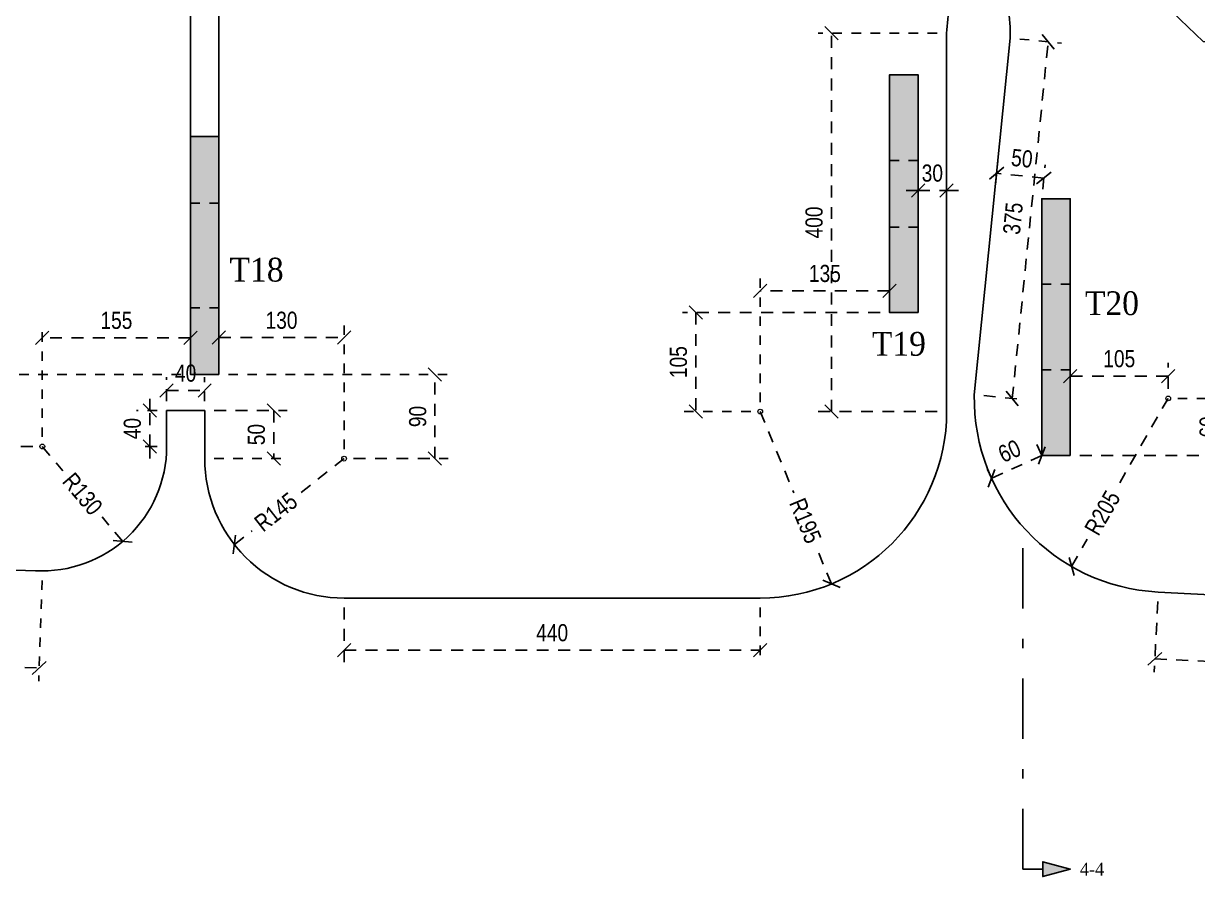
# Model space of a CAD drawing. Header units: millimetres. Extents: x -2171 to 1563, y -1758 to -1505.
# Drawn here: x -1086.88 to -1074.54, y -1619.93 to -1610.97 of the extents above; entities that cross this region are included whole.
import ezdxf
from ezdxf.enums import TextEntityAlignment as Align

# ---------------------------------------------------------------- set-up
doc = ezdxf.new("R2010")
doc.units = ezdxf.units.MM
doc.header["$PDMODE"] = 32
for name, pattern in [('DASHDOT', [25.4, 12.7, -6.35, 0, -6.35]), ('DASHED2', [0.375, 0.25, -0.125]), ('DOT', [0.025, 0, -0.025]), ('HIDDEN', [0.375, 0.25, -0.125]), ('HIDDEN2', [0.1875, 0.125, -0.0625])]:
    doc.linetypes.add(name, pattern=pattern)
doc.layers.get('Defpoints').update_dxf_attribs({"color": 6})
doc.layers.add('A-ANNO-DIMS', color=1, linetype='Continuous', lineweight=9)
for name, color, linetype in [('Fill_Col', 7, 'Continuous'), ('Geo_Beam', 7, 'Continuous'), ('Geo_Col', 7, 'Continuous'), ('Geo_Lines', 7, 'Continuous'), ('Sect_Line_Symbol', 7, 'Continuous'), ('Text_Col_-1', 7, 'Continuous')]:
    doc.layers.add(name, color=color, linetype=linetype)
doc.styles.add('1-100', font='arial.ttf', dxfattribs={"width": 0.8})
doc.styles.add('ag', font='arial.ttf', dxfattribs={"height": 0.25})
doc.styles.add('S1TmsNwRmn11_b_934_161', font='times.ttf', dxfattribs={"width": 0.933629, "height": 0.001087})
doc.styles.add('S1TmsNwRmn1359_b_934_161', font='times.ttf', dxfattribs={"width": 0.933629, "height": 0.135937})
doc.dimstyles.new('CHRISTOFOROS', dxfattribs={"dimscale": 0.2, "dimtxt": 0.25, "dimasz": 0.6, "dimexe": 0, "dimexo": 0, "dimgap": 0, "dimtad": 0, "dimdec": 0, "dimlfac": 100, "dimzin": 0, "dimdsep": 46, "dimtxsty": 'ag', "dimblk": 'ARCHTICK', "dimcen": 0, "dimclrd": 256, "dimclre": 256, "dimclrt": 1, "dimaunit": 1, "dimadec": 0, "dimazin": 0, "dimtfac": 1, "dimtdec": 0, "dimtofl": 0, "dimtmove": 0, "dimatfit": 3, "dimfxl": 1, "dimtolj": 1, "dimtzin": 0, "dimlwd": -1, "dimlwe": -1, "dimarcsym": 0})
doc.dimstyles.new('Copy of 1-100', dxfattribs={"dimtxt": 0.18, "dimasz": 0.14, "dimexe": 0.14, "dimexo": 0.1, "dimgap": 0.09, "dimtad": 1, "dimdec": 0, "dimlfac": 100, "dimrnd": 5, "dimzin": 5, "dimdsep": 46, "dimtxsty": '1-100', "dimblk": 'OBLIQUE', "dimcen": 0.09, "dimclrd": 1, "dimclre": 1, "dimclrt": 2, "dimadec": 0, "dimazin": 0, "dimtfac": 1, "dimtdec": 0, "dimtix": 1, "dimtmove": 2, "dimatfit": 3, "dimfxl": 5, "dimfxlon": 1, "dimtolj": 1, "dimtzin": 5, "dimarcsym": 0})

# ---------------------------------------------------------------- blocks, each defined once
blk = doc.blocks.new('_Oblique')
at = {"color": 0, "linetype": 'ByBlock', "lineweight": -2}
blk.add_line((-0.5, -0.5), (0.5, 0.5), dxfattribs=at)
blk = doc.blocks.new('*D58')
at = {"layer": 'A-ANNO-DIMS', "color": 1, "linetype": 'HIDDEN', "lineweight": -2, "ltscale": 0.5, "transparency": 16777216}
blk.add_line((-1098.085, -1616.446), (-1098.12, -1617.506), dxfattribs=at)
at = {"layer": 'A-ANNO-DIMS', "color": 1, "linetype": 'HIDDEN2', "lineweight": -2, "ltscale": 0.5, "transparency": 16777216}
blk.add_line((-1086.69, -1616.821), (-1086.725, -1617.881), dxfattribs=at)
at = {"layer": 'A-ANNO-DIMS', "color": 1, "linetype": 'DASHED2', "lineweight": -2, "ltscale": 0.5, "transparency": 16777216}
blk.add_line((-1098.115, -1617.366), (-1086.72, -1617.741), dxfattribs=at)
at = {"layer": 'Defpoints', "color": 0, "ltscale": 0.5, "transparency": 16777216}
for p in [(-1098.082, -1616.346), (-1086.687, -1616.721), (-1086.72, -1617.741)]:
    blk.add_point(p, dxfattribs=at)
at = {"layer": 'A-ANNO-DIMS', "color": 1, "lineweight": -2, "ltscale": 0.5, "transparency": 16777216, "xscale": 0.14, "yscale": 0.14, "zscale": 0.14}
for p, rotation in [((-1098.115, -1617.366), 178.1150616189206), ((-1086.72, -1617.741), 358.1150616189207)]:
    blk.add_blockref('_Oblique', p, dxfattribs=dict(at, rotation=rotation))
at = {"layer": 'A-ANNO-DIMS', "color": 2, "ltscale": 0.5, "transparency": 16777216, "insert": (-1092.412, -1617.372), "char_height": 0.18, "attachment_point": 5, "rotation": 358.1151, "style": '1-100'}
blk.add_mtext('\\A1;1140', dxfattribs=at)
blk = doc.blocks.new('*D61')
at = {"layer": 'A-ANNO-DIMS', "color": 1, "linetype": 'HIDDEN', "lineweight": -2, "ltscale": 0.5, "transparency": 16777216}
blk.add_line((-1083.514, -1617.106), (-1083.514, -1617.694), dxfattribs=at)
at = {"layer": 'A-ANNO-DIMS', "color": 1, "linetype": 'HIDDEN2', "lineweight": -2, "ltscale": 0.5, "transparency": 16777216}
blk.add_line((-1079.139, -1617.106), (-1079.139, -1617.694), dxfattribs=at)
at = {"layer": 'A-ANNO-DIMS', "color": 1, "linetype": 'DASHED2', "lineweight": -2, "ltscale": 0.5, "transparency": 16777216}
blk.add_line((-1083.514, -1617.554), (-1079.139, -1617.554), dxfattribs=at)
at = {"layer": 'Defpoints', "color": 0, "ltscale": 0.5, "transparency": 16777216}
for p in [(-1083.514, -1617.006), (-1079.139, -1617.006), (-1079.139, -1617.554)]:
    blk.add_point(p, dxfattribs=at)
at = {"layer": 'A-ANNO-DIMS', "color": 1, "lineweight": -2, "ltscale": 0.5, "transparency": 16777216, "xscale": 0.14, "yscale": 0.14, "zscale": 0.14, "rotation": 180}
blk.add_blockref('_Oblique', (-1083.514, -1617.554), dxfattribs=at)
at = {"layer": 'A-ANNO-DIMS', "color": 1, "lineweight": -2, "ltscale": 0.5, "transparency": 16777216, "xscale": 0.14, "yscale": 0.14, "zscale": 0.14}
blk.add_blockref('_Oblique', (-1079.139, -1617.554), dxfattribs=at)
at = {"layer": 'A-ANNO-DIMS', "color": 2, "ltscale": 0.5, "transparency": 16777216, "insert": (-1081.327, -1617.372), "char_height": 0.18, "attachment_point": 5, "style": '1-100'}
blk.add_mtext('\\A1;440', dxfattribs=at)
blk = doc.blocks.new('*D62')
at = {"layer": 'A-ANNO-DIMS', "color": 1, "linetype": 'HIDDEN', "lineweight": -2, "ltscale": 0.5, "transparency": 16777216}
blk.add_line((-1074.96, -1617.043), (-1074.997, -1617.784), dxfattribs=at)
at = {"layer": 'A-ANNO-DIMS', "color": 1, "linetype": 'HIDDEN2', "lineweight": -2, "ltscale": 0.5, "transparency": 16777216}
blk.add_line((-1065.549, -1617.524), (-1065.586, -1618.265), dxfattribs=at)
at = {"layer": 'A-ANNO-DIMS', "color": 1, "linetype": 'DASHED2', "lineweight": -2, "ltscale": 0.5, "transparency": 16777216}
blk.add_line((-1074.99, -1617.645), (-1065.579, -1618.125), dxfattribs=at)
at = {"layer": 'Defpoints', "color": 0, "ltscale": 0.5, "transparency": 16777216}
for p in [(-1074.955, -1616.943), (-1065.544, -1617.424), (-1065.579, -1618.125)]:
    blk.add_point(p, dxfattribs=at)
at = {"layer": 'A-ANNO-DIMS', "color": 1, "lineweight": -2, "ltscale": 0.5, "transparency": 16777216, "xscale": 0.14, "yscale": 0.14, "zscale": 0.14}
for p, rotation in [((-1074.99, -1617.645), 177.0775280535242), ((-1065.579, -1618.125), 357.0775280535242)]:
    blk.add_blockref('_Oblique', p, dxfattribs=dict(at, rotation=rotation))
at = {"layer": 'A-ANNO-DIMS', "color": 2, "ltscale": 0.5, "transparency": 16777216, "insert": (-1070.276, -1617.703), "char_height": 0.18, "attachment_point": 5, "rotation": 357.0775, "style": '1-100'}
blk.add_mtext('\\A1;940', dxfattribs=at)
blk = doc.blocks.new('*D68')
at = {"layer": 'A-ANNO-DIMS', "color": 1, "linetype": 'DASHED2', "lineweight": -2, "ltscale": 0.5, "transparency": 16777216}
for p, q in [((-1085.558, -1615.036), (-1085.558, -1614.896)), ((-1085.558, -1615.413), (-1085.558, -1615.036)), ((-1085.558, -1615.413), (-1085.558, -1615.553))]:
    blk.add_line(p, q, dxfattribs=at)
at = {"layer": 'A-ANNO-DIMS', "color": 1, "linetype": 'HIDDEN2', "lineweight": -2, "ltscale": 0.5, "transparency": 16777216}
blk.add_line((-1085.48, -1615.036), (-1085.698, -1615.036), dxfattribs=at)
at = {"layer": 'A-ANNO-DIMS', "color": 1, "linetype": 'HIDDEN', "lineweight": -2, "ltscale": 0.5, "transparency": 16777216}
blk.add_line((-1085.48, -1615.413), (-1085.698, -1615.413), dxfattribs=at)
at = {"layer": 'Defpoints', "color": 0, "ltscale": 0.5, "transparency": 16777216}
for p in [(-1085.558, -1615.036), (-1085.38, -1615.036), (-1085.38, -1615.413)]:
    blk.add_point(p, dxfattribs=at)
at = {"layer": 'A-ANNO-DIMS', "color": 1, "lineweight": -2, "ltscale": 0.5, "transparency": 16777216, "xscale": 0.14, "yscale": 0.14, "zscale": 0.14}
for p, rotation in [((-1085.558, -1615.036), 270), ((-1085.558, -1615.413), 90)]:
    blk.add_blockref('_Oblique', p, dxfattribs=dict(at, rotation=rotation))
at = {"layer": 'A-ANNO-DIMS', "color": 2, "ltscale": 0.5, "transparency": 16777216, "insert": (-1085.74, -1615.225), "char_height": 0.18, "attachment_point": 5, "rotation": 90, "style": '1-100'}
blk.add_mtext('\\A1;40', dxfattribs=at)
blk = doc.blocks.new('*D69')
at = {"layer": 'A-ANNO-DIMS', "color": 1, "linetype": 'HIDDEN', "lineweight": -2, "ltscale": 0.5, "transparency": 16777216}
blk.add_line((-1084.88, -1615.036), (-1084.114, -1615.036), dxfattribs=at)
at = {"layer": 'A-ANNO-DIMS', "color": 1, "linetype": 'DASHED2', "lineweight": -2, "ltscale": 0.5, "transparency": 16777216}
blk.add_line((-1084.254, -1615.036), (-1084.254, -1615.541), dxfattribs=at)
at = {"layer": 'A-ANNO-DIMS', "color": 1, "linetype": 'HIDDEN2', "lineweight": -2, "ltscale": 0.5, "transparency": 16777216}
blk.add_line((-1084.88, -1615.541), (-1084.114, -1615.541), dxfattribs=at)
at = {"layer": 'Defpoints', "color": 0, "ltscale": 0.5, "transparency": 16777216}
for p in [(-1084.98, -1615.036), (-1084.98, -1615.541), (-1084.254, -1615.541)]:
    blk.add_point(p, dxfattribs=at)
at = {"layer": 'A-ANNO-DIMS', "color": 1, "lineweight": -2, "ltscale": 0.5, "transparency": 16777216, "xscale": 0.14, "yscale": 0.14, "zscale": 0.14}
for p, rotation in [((-1084.254, -1615.036), 90), ((-1084.254, -1615.541), 270)]:
    blk.add_blockref('_Oblique', p, dxfattribs=dict(at, rotation=rotation))
at = {"layer": 'A-ANNO-DIMS', "color": 2, "ltscale": 0.5, "transparency": 16777216, "insert": (-1084.436, -1615.288), "char_height": 0.18, "attachment_point": 5, "rotation": 90, "style": '1-100'}
blk.add_mtext('\\A1;50', dxfattribs=at)
blk = doc.blocks.new('*D70')
at = {"layer": 'A-ANNO-DIMS', "color": 1, "linetype": 'HIDDEN', "lineweight": -2, "ltscale": 0.5, "transparency": 16777216}
blk.add_line((-1085.38, -1614.936), (-1085.38, -1614.685), dxfattribs=at)
at = {"layer": 'A-ANNO-DIMS', "color": 1, "linetype": 'HIDDEN2', "lineweight": -2, "ltscale": 0.5, "transparency": 16777216}
blk.add_line((-1084.98, -1614.936), (-1084.98, -1614.685), dxfattribs=at)
at = {"layer": 'A-ANNO-DIMS', "color": 1, "linetype": 'DASHED2', "lineweight": -2, "ltscale": 0.5, "transparency": 16777216}
blk.add_line((-1085.38, -1614.825), (-1084.98, -1614.825), dxfattribs=at)
at = {"layer": 'Defpoints', "color": 0, "ltscale": 0.5, "transparency": 16777216}
for p in [(-1084.98, -1614.825), (-1085.38, -1615.036), (-1084.98, -1615.036)]:
    blk.add_point(p, dxfattribs=at)
at = {"layer": 'A-ANNO-DIMS', "color": 1, "lineweight": -2, "ltscale": 0.5, "transparency": 16777216, "xscale": 0.14, "yscale": 0.14, "zscale": 0.14, "rotation": 180}
blk.add_blockref('_Oblique', (-1085.38, -1614.825), dxfattribs=at)
at = {"layer": 'A-ANNO-DIMS', "color": 1, "lineweight": -2, "ltscale": 0.5, "transparency": 16777216, "xscale": 0.14, "yscale": 0.14, "zscale": 0.14}
blk.add_blockref('_Oblique', (-1084.98, -1614.825), dxfattribs=at)
at = {"layer": 'A-ANNO-DIMS', "color": 2, "ltscale": 0.5, "transparency": 16777216, "insert": (-1085.18, -1614.643), "char_height": 0.18, "attachment_point": 5, "style": '1-100'}
blk.add_mtext('\\A1;40', dxfattribs=at)
blk = doc.blocks.new('*D71')
at = {"layer": 'A-ANNO-DIMS', "color": 1, "linetype": 'DASHED2', "lineweight": -2, "ltscale": 0.5, "transparency": 16777216}
blk.add_line((-1076.49, -1614.909), (-1076.112, -1611.16), dxfattribs=at)
at = {"layer": 'A-ANNO-DIMS', "color": 1, "linetype": 'HIDDEN2', "lineweight": -2, "ltscale": 0.5, "transparency": 16777216}
blk.add_line((-1076.411, -1611.13), (-1075.972, -1611.174), dxfattribs=at)
at = {"layer": 'A-ANNO-DIMS', "color": 1, "linetype": 'HIDDEN', "lineweight": -2, "ltscale": 0.5, "transparency": 16777216}
blk.add_line((-1076.789, -1614.878), (-1076.351, -1614.923), dxfattribs=at)
at = {"layer": 'Defpoints', "color": 0, "ltscale": 0.5, "transparency": 16777216}
for p in [(-1076.51, -1611.12), (-1076.112, -1611.16), (-1076.889, -1614.868)]:
    blk.add_point(p, dxfattribs=at)
at = {"layer": 'A-ANNO-DIMS', "color": 1, "lineweight": -2, "ltscale": 0.5, "transparency": 16777216, "xscale": 0.14, "yscale": 0.14, "zscale": 0.14}
for p, rotation in [((-1076.112, -1611.16), 84.23670504596555), ((-1076.49, -1614.909), 264.2367050459656)]:
    blk.add_blockref('_Oblique', p, dxfattribs=dict(at, rotation=rotation))
at = {"layer": 'A-ANNO-DIMS', "color": 2, "ltscale": 0.5, "transparency": 16777216, "insert": (-1076.482, -1613.016), "char_height": 0.18, "attachment_point": 5, "rotation": 84.2367, "style": '1-100'}
blk.add_mtext('\\A1;375', dxfattribs=at)
blk = doc.blocks.new('*D72')
at = {"layer": 'A-ANNO-DIMS', "color": 1, "linetype": 'HIDDEN2', "lineweight": -2, "ltscale": 0.5, "transparency": 16777216}
blk.add_line((-1077.28, -1611.069), (-1078.531, -1611.069), dxfattribs=at)
at = {"layer": 'A-ANNO-DIMS', "color": 1, "linetype": 'DASHED2', "lineweight": -2, "ltscale": 0.5, "transparency": 16777216}
blk.add_line((-1078.391, -1615.046), (-1078.391, -1611.069), dxfattribs=at)
at = {"layer": 'A-ANNO-DIMS', "color": 1, "linetype": 'HIDDEN', "lineweight": -2, "ltscale": 0.5, "transparency": 16777216}
blk.add_line((-1077.28, -1615.047), (-1078.531, -1615.046), dxfattribs=at)
at = {"layer": 'Defpoints', "color": 0, "ltscale": 0.5, "transparency": 16777216}
for p in [(-1078.391, -1611.069), (-1077.18, -1611.069), (-1077.18, -1615.047)]:
    blk.add_point(p, dxfattribs=at)
at = {"layer": 'A-ANNO-DIMS', "color": 1, "lineweight": -2, "ltscale": 0.5, "transparency": 16777216, "xscale": 0.14, "yscale": 0.14, "zscale": 0.14}
for p, rotation in [((-1078.391, -1611.069), 89.99607394234424), ((-1078.391, -1615.046), 269.9960739423442)]:
    blk.add_blockref('_Oblique', p, dxfattribs=dict(at, rotation=rotation))
at = {"layer": 'A-ANNO-DIMS', "color": 2, "ltscale": 0.5, "transparency": 16777216, "insert": (-1078.573, -1613.058), "char_height": 0.18, "attachment_point": 5, "rotation": 89.9961, "style": '1-100'}
blk.add_mtext('\\A1;400', dxfattribs=at)
blk = doc.blocks.new('*D81')
at = {"layer": 'A-ANNO-DIMS', "color": 1, "linetype": 'HIDDEN', "lineweight": -2, "ltscale": 0.5, "transparency": 16777216}
blk.add_line((-1077.48, -1612.887), (-1077.48, -1612.582), dxfattribs=at)
at = {"layer": 'A-ANNO-DIMS', "color": 1, "linetype": 'HIDDEN2', "lineweight": -2, "ltscale": 0.5, "transparency": 16777216}
blk.add_line((-1077.18, -1612.887), (-1077.18, -1612.582), dxfattribs=at)
at = {"layer": 'A-ANNO-DIMS', "color": 1, "linetype": 'DASHED2', "lineweight": -2, "ltscale": 0.5, "transparency": 16777216}
for p, q in [((-1077.48, -1612.722), (-1077.62, -1612.722)), ((-1077.48, -1612.722), (-1077.18, -1612.722)), ((-1077.18, -1612.722), (-1077.04, -1612.722))]:
    blk.add_line(p, q, dxfattribs=at)
at = {"layer": 'Defpoints', "color": 0, "ltscale": 0.5, "transparency": 16777216}
for p in [(-1077.18, -1612.722), (-1077.48, -1612.987), (-1077.18, -1612.987)]:
    blk.add_point(p, dxfattribs=at)
at = {"layer": 'A-ANNO-DIMS', "color": 1, "lineweight": -2, "ltscale": 0.5, "transparency": 16777216, "xscale": 0.14, "yscale": 0.14, "zscale": 0.14}
blk.add_blockref('_Oblique', (-1077.48, -1612.722), dxfattribs=at)
at = {"layer": 'A-ANNO-DIMS', "color": 1, "lineweight": -2, "ltscale": 0.5, "transparency": 16777216, "xscale": 0.14, "yscale": 0.14, "zscale": 0.14, "rotation": 180}
blk.add_blockref('_Oblique', (-1077.18, -1612.722), dxfattribs=at)
at = {"layer": 'A-ANNO-DIMS', "color": 2, "ltscale": 0.5, "transparency": 16777216, "insert": (-1077.33, -1612.54), "char_height": 0.18, "attachment_point": 5, "style": '1-100'}
blk.add_mtext('\\A1;30', dxfattribs=at)
blk = doc.blocks.new('*D82')
at = {"layer": 'A-ANNO-DIMS', "color": 1, "linetype": 'HIDDEN2', "lineweight": -2, "ltscale": 0.5, "transparency": 16777216}
blk.add_line((-1076.666, -1612.658), (-1076.64, -1612.401), dxfattribs=at)
at = {"layer": 'A-ANNO-DIMS', "color": 1, "linetype": 'HIDDEN', "lineweight": -2, "ltscale": 0.5, "transparency": 16777216}
blk.add_line((-1076.17, -1612.709), (-1076.144, -1612.451), dxfattribs=at)
at = {"layer": 'A-ANNO-DIMS', "color": 1, "linetype": 'DASHED2', "lineweight": -2, "ltscale": 0.5, "transparency": 16777216}
blk.add_line((-1076.158, -1612.591), (-1076.654, -1612.541), dxfattribs=at)
at = {"layer": 'Defpoints', "color": 0, "ltscale": 0.5, "transparency": 16777216}
for p in [(-1076.654, -1612.541), (-1076.676, -1612.758), (-1076.18, -1612.808)]:
    blk.add_point(p, dxfattribs=at)
at = {"layer": 'A-ANNO-DIMS', "color": 1, "lineweight": -2, "ltscale": 0.5, "transparency": 16777216, "xscale": 0.14, "yscale": 0.14, "zscale": 0.14}
for p, rotation in [((-1076.654, -1612.541), 174.2367050459656), ((-1076.158, -1612.591), 354.2367050459656)]:
    blk.add_blockref('_Oblique', p, dxfattribs=dict(at, rotation=rotation))
at = {"layer": 'A-ANNO-DIMS', "color": 2, "ltscale": 0.5, "transparency": 16777216, "insert": (-1076.388, -1612.385), "char_height": 0.18, "attachment_point": 5, "rotation": 354.2367, "style": '1-100'}
blk.add_mtext('\\A1;50', dxfattribs=at)
blk = doc.blocks.new('*D83')
at = {"layer": 'A-ANNO-DIMS', "color": 1, "linetype": 'HIDDEN', "lineweight": -2, "ltscale": 0.5, "transparency": 16777216}
blk.add_line((-1076.18, -1615.508), (-1076.237, -1615.38), dxfattribs=at)
at = {"layer": 'A-ANNO-DIMS', "color": 1, "linetype": 'DASHED2', "lineweight": -2, "ltscale": 0.5, "transparency": 16777216}
blk.add_line((-1076.18, -1615.508), (-1076.708, -1615.747), dxfattribs=at)
at = {"layer": 'A-ANNO-DIMS', "color": 1, "linetype": 'HIDDEN2', "lineweight": -2, "ltscale": 0.5, "transparency": 16777216}
blk.add_line((-1076.708, -1615.747), (-1076.766, -1615.619), dxfattribs=at)
at = {"layer": 'Defpoints', "color": 0, "ltscale": 0.5, "transparency": 16777216}
for p in [(-1076.18, -1615.508), (-1076.708, -1615.747), (-1076.708, -1615.747)]:
    blk.add_point(p, dxfattribs=at)
at = {"layer": 'A-ANNO-DIMS', "color": 1, "lineweight": -2, "ltscale": 0.5, "transparency": 16777216, "xscale": 0.14, "yscale": 0.14, "zscale": 0.14}
for p, rotation in [((-1076.18, -1615.508), 24.31759040528442), ((-1076.708, -1615.747), 204.3175904052844)]:
    blk.add_blockref('_Oblique', p, dxfattribs=dict(at, rotation=rotation))
at = {"layer": 'A-ANNO-DIMS', "color": 2, "ltscale": 0.5, "transparency": 16777216, "insert": (-1076.519, -1615.462), "char_height": 0.18, "attachment_point": 5, "rotation": 24.3176, "style": '1-100'}
blk.add_mtext('\\A1;60', dxfattribs=at)
blk = doc.blocks.new('*D109')
at = {"layer": 'A-ANNO-DIMS', "color": 1, "linetype": 'DASHED2', "lineweight": -2, "ltscale": 0.5, "transparency": 16777216}
for p, q in [((-1086.687, -1615.413), (-1086.47, -1615.67)), ((-1085.842, -1616.411), (-1086.059, -1616.154))]:
    blk.add_line(p, q, dxfattribs=at)
at = {"layer": 'Defpoints', "color": 0, "ltscale": 0.5, "transparency": 16777216}
for p in [(-1086.687, -1615.413), (-1085.842, -1616.411)]:
    blk.add_point(p, dxfattribs=at)
at = {"layer": 'A-ANNO-DIMS', "color": 1, "lineweight": -2, "ltscale": 0.5, "transparency": 16777216, "xscale": 0.14, "yscale": 0.14, "zscale": 0.14, "rotation": 310.2792442907107}
blk.add_blockref('_Oblique', (-1085.842, -1616.411), dxfattribs=at)
at = {"layer": 'A-ANNO-DIMS', "color": 2, "ltscale": 0.5, "transparency": 16777216, "insert": (-1086.264, -1615.912), "char_height": 0.18, "attachment_point": 5, "rotation": 310.2792, "style": '1-100'}
blk.add_mtext('\\A1;R130', dxfattribs=at)
blk = doc.blocks.new('*D110')
at = {"layer": 'A-ANNO-DIMS', "color": 1, "linetype": 'DASHED2', "lineweight": -2, "ltscale": 0.5, "transparency": 16777216}
for p, q in [((-1083.514, -1615.541), (-1083.981, -1615.906)), ((-1084.668, -1616.444), (-1084.482, -1616.299))]:
    blk.add_line(p, q, dxfattribs=at)
at = {"layer": 'Defpoints', "color": 0, "ltscale": 0.5, "transparency": 16777216}
for p in [(-1083.514, -1615.541), (-1084.668, -1616.444)]:
    blk.add_point(p, dxfattribs=at)
at = {"layer": 'A-ANNO-DIMS', "color": 1, "lineweight": -2, "ltscale": 0.5, "transparency": 16777216, "xscale": 0.14, "yscale": 0.14, "zscale": 0.14, "rotation": 218.0544950872423}
blk.add_blockref('_Oblique', (-1084.668, -1616.444), dxfattribs=at)
at = {"layer": 'A-ANNO-DIMS', "color": 2, "ltscale": 0.5, "transparency": 16777216, "insert": (-1084.231, -1616.102), "char_height": 0.18, "attachment_point": 5, "rotation": 38.0545, "style": '1-100'}
blk.add_mtext('\\A1;R145', dxfattribs=at)
blk = doc.blocks.new('*D111')
at = {"layer": 'A-ANNO-DIMS', "color": 1, "linetype": 'DASHED2', "lineweight": -2, "ltscale": 0.5, "transparency": 16777216}
for p, q in [((-1074.851, -1614.907), (-1075.383, -1615.835)), ((-1075.866, -1616.675), (-1075.701, -1616.387))]:
    blk.add_line(p, q, dxfattribs=at)
at = {"layer": 'Defpoints', "color": 0, "ltscale": 0.5, "transparency": 16777216}
for p in [(-1074.851, -1614.907), (-1075.866, -1616.675)]:
    blk.add_point(p, dxfattribs=at)
at = {"layer": 'A-ANNO-DIMS', "color": 1, "lineweight": -2, "ltscale": 0.5, "transparency": 16777216, "xscale": 0.14, "yscale": 0.14, "zscale": 0.14, "rotation": 240.1235558722906}
blk.add_blockref('_Oblique', (-1075.866, -1616.675), dxfattribs=at)
at = {"layer": 'A-ANNO-DIMS', "color": 2, "ltscale": 0.5, "transparency": 16777216, "insert": (-1075.542, -1616.111), "char_height": 0.18, "attachment_point": 5, "rotation": 60.1236, "style": '1-100'}
blk.add_mtext('\\A1;R205', dxfattribs=at)
blk = doc.blocks.new('*D112')
at = {"layer": 'A-ANNO-DIMS', "color": 1, "linetype": 'DASHED2', "lineweight": -2, "ltscale": 0.5, "transparency": 16777216}
for p, q in [((-1079.14, -1615.046), (-1078.786, -1615.9)), ((-1078.39, -1616.857), (-1078.543, -1616.489))]:
    blk.add_line(p, q, dxfattribs=at)
at = {"layer": 'Defpoints', "color": 0, "ltscale": 0.5, "transparency": 16777216}
for p in [(-1079.14, -1615.046), (-1078.39, -1616.857)]:
    blk.add_point(p, dxfattribs=at)
at = {"layer": 'A-ANNO-DIMS', "color": 1, "lineweight": -2, "ltscale": 0.5, "transparency": 16777216, "xscale": 0.14, "yscale": 0.14, "zscale": 0.14, "rotation": 292.4721871408352}
blk.add_blockref('_Oblique', (-1078.39, -1616.857), dxfattribs=at)
at = {"layer": 'A-ANNO-DIMS', "color": 2, "ltscale": 0.5, "transparency": 16777216, "insert": (-1078.665, -1616.194), "char_height": 0.18, "attachment_point": 5, "rotation": 292.4722, "style": '1-100'}
blk.add_mtext('\\A1;R195', dxfattribs=at)
blk = doc.blocks.new('*D113')
at = {"layer": 'A-ANNO-DIMS', "color": 1, "linetype": 'HIDDEN2', "lineweight": -2, "ltscale": 0.5, "transparency": 16777216}
blk.add_line((-1086.687, -1615.313), (-1086.687, -1614.13), dxfattribs=at)
at = {"layer": 'A-ANNO-DIMS', "color": 1, "linetype": 'HIDDEN', "lineweight": -2, "ltscale": 0.5, "transparency": 16777216}
blk.add_line((-1085.13, -1614.556), (-1085.13, -1614.13), dxfattribs=at)
at = {"layer": 'A-ANNO-DIMS', "color": 1, "linetype": 'DASHED2', "lineweight": -2, "ltscale": 0.5, "transparency": 16777216}
blk.add_line((-1085.13, -1614.27), (-1086.687, -1614.27), dxfattribs=at)
at = {"layer": 'Defpoints', "color": 0, "ltscale": 0.5, "transparency": 16777216}
for p in [(-1086.687, -1614.27), (-1085.13, -1614.656), (-1086.687, -1615.413)]:
    blk.add_point(p, dxfattribs=at)
at = {"layer": 'A-ANNO-DIMS', "color": 1, "lineweight": -2, "ltscale": 0.5, "transparency": 16777216, "xscale": 0.14, "yscale": 0.14, "zscale": 0.14, "rotation": 180}
blk.add_blockref('_Oblique', (-1086.687, -1614.27), dxfattribs=at)
at = {"layer": 'A-ANNO-DIMS', "color": 1, "lineweight": -2, "ltscale": 0.5, "transparency": 16777216, "xscale": 0.14, "yscale": 0.14, "zscale": 0.14}
blk.add_blockref('_Oblique', (-1085.13, -1614.27), dxfattribs=at)
at = {"layer": 'A-ANNO-DIMS', "color": 2, "ltscale": 0.5, "transparency": 16777216, "insert": (-1085.908, -1614.088), "char_height": 0.18, "attachment_point": 5, "style": '1-100'}
blk.add_mtext('\\A1;155', dxfattribs=at)
blk = doc.blocks.new('*D114')
at = {"layer": 'A-ANNO-DIMS', "color": 1, "linetype": 'HIDDEN', "lineweight": -2, "ltscale": 0.5, "transparency": 16777216}
blk.add_line((-1084.83, -1614.556), (-1084.83, -1614.129), dxfattribs=at)
at = {"layer": 'A-ANNO-DIMS', "color": 1, "linetype": 'HIDDEN2', "lineweight": -2, "ltscale": 0.5, "transparency": 16777216}
blk.add_line((-1083.514, -1615.441), (-1083.514, -1614.129), dxfattribs=at)
at = {"layer": 'A-ANNO-DIMS', "color": 1, "linetype": 'DASHED2', "lineweight": -2, "ltscale": 0.5, "transparency": 16777216}
blk.add_line((-1084.83, -1614.269), (-1083.514, -1614.269), dxfattribs=at)
at = {"layer": 'Defpoints', "color": 0, "ltscale": 0.5, "transparency": 16777216}
for p in [(-1083.514, -1614.269), (-1084.83, -1614.656), (-1083.514, -1615.541)]:
    blk.add_point(p, dxfattribs=at)
at = {"layer": 'A-ANNO-DIMS', "color": 1, "lineweight": -2, "ltscale": 0.5, "transparency": 16777216, "xscale": 0.14, "yscale": 0.14, "zscale": 0.14, "rotation": 180}
blk.add_blockref('_Oblique', (-1084.83, -1614.269), dxfattribs=at)
at = {"layer": 'A-ANNO-DIMS', "color": 1, "lineweight": -2, "ltscale": 0.5, "transparency": 16777216, "xscale": 0.14, "yscale": 0.14, "zscale": 0.14}
blk.add_blockref('_Oblique', (-1083.514, -1614.269), dxfattribs=at)
at = {"layer": 'A-ANNO-DIMS', "color": 2, "ltscale": 0.5, "transparency": 16777216, "insert": (-1084.172, -1614.087), "char_height": 0.18, "attachment_point": 5, "style": '1-100'}
blk.add_mtext('\\A1;130', dxfattribs=at)
blk = doc.blocks.new('*D115')
at = {"layer": 'A-ANNO-DIMS', "color": 1, "linetype": 'HIDDEN2', "lineweight": -2, "ltscale": 0.5, "transparency": 16777216}
blk.add_line((-1085.23, -1614.656), (-1087.849, -1614.656), dxfattribs=at)
at = {"layer": 'A-ANNO-DIMS', "color": 1, "linetype": 'DASHED2', "lineweight": -2, "ltscale": 0.5, "transparency": 16777216}
blk.add_line((-1087.709, -1615.413), (-1087.709, -1614.656), dxfattribs=at)
at = {"layer": 'A-ANNO-DIMS', "color": 1, "linetype": 'HIDDEN', "lineweight": -2, "ltscale": 0.5, "transparency": 16777216}
blk.add_line((-1086.787, -1615.413), (-1087.849, -1615.413), dxfattribs=at)
at = {"layer": 'Defpoints', "color": 0, "ltscale": 0.5, "transparency": 16777216}
for p in [(-1087.709, -1614.656), (-1085.13, -1614.656), (-1086.687, -1615.413)]:
    blk.add_point(p, dxfattribs=at)
at = {"layer": 'A-ANNO-DIMS', "color": 1, "lineweight": -2, "ltscale": 0.5, "transparency": 16777216, "xscale": 0.14, "yscale": 0.14, "zscale": 0.14}
for p, rotation in [((-1087.709, -1614.656), 90), ((-1087.709, -1615.413), 270)]:
    blk.add_blockref('_Oblique', p, dxfattribs=dict(at, rotation=rotation))
at = {"layer": 'A-ANNO-DIMS', "color": 2, "ltscale": 0.5, "transparency": 16777216, "insert": (-1087.89, -1615.035), "char_height": 0.18, "attachment_point": 5, "rotation": 90, "style": '1-100'}
blk.add_mtext('\\A1;75', dxfattribs=at)
blk = doc.blocks.new('*D116')
at = {"layer": 'A-ANNO-DIMS', "color": 1, "linetype": 'HIDDEN2', "lineweight": -2, "ltscale": 0.5, "transparency": 16777216}
blk.add_line((-1084.73, -1614.656), (-1082.419, -1614.656), dxfattribs=at)
at = {"layer": 'A-ANNO-DIMS', "color": 1, "linetype": 'DASHED2', "lineweight": -2, "ltscale": 0.5, "transparency": 16777216}
blk.add_line((-1082.559, -1615.541), (-1082.559, -1614.656), dxfattribs=at)
at = {"layer": 'A-ANNO-DIMS', "color": 1, "linetype": 'HIDDEN', "lineweight": -2, "ltscale": 0.5, "transparency": 16777216}
blk.add_line((-1083.414, -1615.541), (-1082.419, -1615.541), dxfattribs=at)
at = {"layer": 'Defpoints', "color": 0, "ltscale": 0.5, "transparency": 16777216}
for p in [(-1084.83, -1614.656), (-1082.559, -1614.656), (-1083.514, -1615.541)]:
    blk.add_point(p, dxfattribs=at)
at = {"layer": 'A-ANNO-DIMS', "color": 1, "lineweight": -2, "ltscale": 0.5, "transparency": 16777216, "xscale": 0.14, "yscale": 0.14, "zscale": 0.14}
for p, rotation in [((-1082.559, -1614.656), 90), ((-1082.559, -1615.541), 270)]:
    blk.add_blockref('_Oblique', p, dxfattribs=dict(at, rotation=rotation))
at = {"layer": 'A-ANNO-DIMS', "color": 2, "ltscale": 0.5, "transparency": 16777216, "insert": (-1082.74, -1615.098), "char_height": 0.18, "attachment_point": 5, "rotation": 90, "style": '1-100'}
blk.add_mtext('\\A1;90', dxfattribs=at)
blk = doc.blocks.new('*D117')
at = {"layer": 'A-ANNO-DIMS', "color": 1, "linetype": 'HIDDEN', "lineweight": -2, "ltscale": 0.5, "transparency": 16777216}
blk.add_line((-1077.88, -1614.006), (-1079.958, -1614.006), dxfattribs=at)
at = {"layer": 'A-ANNO-DIMS', "color": 1, "linetype": 'DASHED2', "lineweight": -2, "ltscale": 0.5, "transparency": 16777216}
blk.add_line((-1079.818, -1614.006), (-1079.818, -1615.046), dxfattribs=at)
at = {"layer": 'A-ANNO-DIMS', "color": 1, "linetype": 'HIDDEN2', "lineweight": -2, "ltscale": 0.5, "transparency": 16777216}
blk.add_line((-1079.24, -1615.046), (-1079.958, -1615.046), dxfattribs=at)
at = {"layer": 'Defpoints', "color": 0, "ltscale": 0.5, "transparency": 16777216}
for p in [(-1077.78, -1614.006), (-1079.818, -1615.046), (-1079.14, -1615.046)]:
    blk.add_point(p, dxfattribs=at)
at = {"layer": 'A-ANNO-DIMS', "color": 1, "lineweight": -2, "ltscale": 0.5, "transparency": 16777216, "xscale": 0.14, "yscale": 0.14, "zscale": 0.14}
for p, rotation in [((-1079.818, -1614.006), 90), ((-1079.818, -1615.046), 270)]:
    blk.add_blockref('_Oblique', p, dxfattribs=dict(at, rotation=rotation))
at = {"layer": 'A-ANNO-DIMS', "color": 2, "ltscale": 0.5, "transparency": 16777216, "insert": (-1079.999, -1614.526), "char_height": 0.18, "attachment_point": 5, "rotation": 90, "style": '1-100'}
blk.add_mtext('\\A1;105', dxfattribs=at)
blk = doc.blocks.new('*D118')
at = {"layer": 'A-ANNO-DIMS', "color": 1, "linetype": 'HIDDEN2', "lineweight": -2, "ltscale": 0.5, "transparency": 16777216}
blk.add_line((-1079.14, -1614.946), (-1079.14, -1613.637), dxfattribs=at)
at = {"layer": 'A-ANNO-DIMS', "color": 1, "linetype": 'HIDDEN', "lineweight": -2, "ltscale": 0.5, "transparency": 16777216}
blk.add_line((-1077.78, -1613.906), (-1077.78, -1613.637), dxfattribs=at)
at = {"layer": 'A-ANNO-DIMS', "color": 1, "linetype": 'DASHED2', "lineweight": -2, "ltscale": 0.5, "transparency": 16777216}
blk.add_line((-1077.78, -1613.777), (-1079.14, -1613.777), dxfattribs=at)
at = {"layer": 'Defpoints', "color": 0, "ltscale": 0.5, "transparency": 16777216}
for p in [(-1079.14, -1613.777), (-1077.78, -1614.006), (-1079.14, -1615.046)]:
    blk.add_point(p, dxfattribs=at)
at = {"layer": 'A-ANNO-DIMS', "color": 1, "lineweight": -2, "ltscale": 0.5, "transparency": 16777216, "xscale": 0.14, "yscale": 0.14, "zscale": 0.14, "rotation": 180}
blk.add_blockref('_Oblique', (-1079.14, -1613.777), dxfattribs=at)
at = {"layer": 'A-ANNO-DIMS', "color": 1, "lineweight": -2, "ltscale": 0.5, "transparency": 16777216, "xscale": 0.14, "yscale": 0.14, "zscale": 0.14}
blk.add_blockref('_Oblique', (-1077.78, -1613.777), dxfattribs=at)
at = {"layer": 'A-ANNO-DIMS', "color": 2, "ltscale": 0.5, "transparency": 16777216, "insert": (-1078.46, -1613.595), "char_height": 0.18, "attachment_point": 5, "style": '1-100'}
blk.add_mtext('\\A1;135', dxfattribs=at)
blk = doc.blocks.new('*D119')
at = {"layer": 'A-ANNO-DIMS', "color": 1, "linetype": 'HIDDEN2', "lineweight": -2, "ltscale": 0.5, "transparency": 16777216}
blk.add_line((-1075.88, -1615.408), (-1075.88, -1614.533), dxfattribs=at)
at = {"layer": 'A-ANNO-DIMS', "color": 1, "linetype": 'HIDDEN', "lineweight": -2, "ltscale": 0.5, "transparency": 16777216}
blk.add_line((-1074.851, -1614.807), (-1074.851, -1614.533), dxfattribs=at)
at = {"layer": 'A-ANNO-DIMS', "color": 1, "linetype": 'DASHED2', "lineweight": -2, "ltscale": 0.5, "transparency": 16777216}
blk.add_line((-1074.851, -1614.673), (-1075.88, -1614.673), dxfattribs=at)
at = {"layer": 'Defpoints', "color": 0, "ltscale": 0.5, "transparency": 16777216}
for p in [(-1075.88, -1614.673), (-1074.851, -1614.907), (-1075.88, -1615.508)]:
    blk.add_point(p, dxfattribs=at)
at = {"layer": 'A-ANNO-DIMS', "color": 1, "lineweight": -2, "ltscale": 0.5, "transparency": 16777216, "xscale": 0.14, "yscale": 0.14, "zscale": 0.14, "rotation": 180}
blk.add_blockref('_Oblique', (-1075.88, -1614.673), dxfattribs=at)
at = {"layer": 'A-ANNO-DIMS', "color": 1, "lineweight": -2, "ltscale": 0.5, "transparency": 16777216, "xscale": 0.14, "yscale": 0.14, "zscale": 0.14}
blk.add_blockref('_Oblique', (-1074.851, -1614.673), dxfattribs=at)
at = {"layer": 'A-ANNO-DIMS', "color": 2, "ltscale": 0.5, "transparency": 16777216, "insert": (-1075.365, -1614.491), "char_height": 0.18, "attachment_point": 5, "style": '1-100'}
blk.add_mtext('\\A1;105', dxfattribs=at)
blk = doc.blocks.new('*D120')
at = {"layer": 'A-ANNO-DIMS', "color": 1, "linetype": 'HIDDEN2', "lineweight": -2, "ltscale": 0.5, "transparency": 16777216}
blk.add_line((-1074.751, -1614.907), (-1074.108, -1614.907), dxfattribs=at)
at = {"layer": 'A-ANNO-DIMS', "color": 1, "linetype": 'DASHED2', "lineweight": -2, "ltscale": 0.5, "transparency": 16777216}
blk.add_line((-1074.248, -1615.508), (-1074.248, -1614.907), dxfattribs=at)
at = {"layer": 'A-ANNO-DIMS', "color": 1, "linetype": 'HIDDEN', "lineweight": -2, "ltscale": 0.5, "transparency": 16777216}
blk.add_line((-1075.78, -1615.508), (-1074.108, -1615.508), dxfattribs=at)
at = {"layer": 'Defpoints', "color": 0, "ltscale": 0.5, "transparency": 16777216}
for p in [(-1074.851, -1614.907), (-1074.248, -1614.907), (-1075.88, -1615.508)]:
    blk.add_point(p, dxfattribs=at)
at = {"layer": 'A-ANNO-DIMS', "color": 1, "lineweight": -2, "ltscale": 0.5, "transparency": 16777216, "xscale": 0.14, "yscale": 0.14, "zscale": 0.14}
for p, rotation in [((-1074.248, -1614.907), 90), ((-1074.248, -1615.508), 270)]:
    blk.add_blockref('_Oblique', p, dxfattribs=dict(at, rotation=rotation))
at = {"layer": 'A-ANNO-DIMS', "color": 2, "ltscale": 0.5, "transparency": 16777216, "insert": (-1074.43, -1615.208), "char_height": 0.18, "attachment_point": 5, "rotation": 90, "style": '1-100'}
blk.add_mtext('\\A1;60', dxfattribs=at)
blk = doc.blocks.new('_ArchTick')
at = {"color": 0, "linetype": 'ByBlock', "const_width": 0.15}
blk.add_lwpolyline([(-0.5, -0.5), (0.5, 0.5)], dxfattribs=at)

msp = doc.modelspace()

# ---------------------------------------------------------------- hatches: boundary and pattern name
at = {"layer": 'Fill_Col'}
for points in [[(-1077.4796, -1614.006), (-1077.4796, -1611.506), (-1077.7796, -1611.506), (-1077.7796, -1614.006)], [(-1084.8296, -1614.656), (-1084.8296, -1612.156), (-1085.1296, -1612.156), (-1085.1296, -1614.656)], [(-1075.8797, -1615.5081), (-1075.8797, -1612.8081), (-1076.1797, -1612.8081), (-1076.1797, -1615.5081)]]:
    msp.add_hatch(color=252, dxfattribs=at).paths.add_polyline_path(points)
at = {"layer": 'Sect_Line_Symbol'}
msp.add_hatch(color=2, dxfattribs=at).paths.add_polyline_path([(-1076.3797, -1619.856), (-1076.1695, -1619.856), (-1076.1695, -1619.9336), (-1075.8797, -1619.856), (-1076.1695, -1619.7784), (-1076.1695, -1619.856)])

# ---------------------------------------------------------------- linework, layer by layer
at = {"layer": 'A-ANNO-DIMS', "ltscale": 0.5}
for centre in [(-1074.8506, -1614.9074), (-1079.1395, -1615.0464), (-1086.6869, -1615.4133), (-1083.5142, -1615.5408)]:
    msp.add_circle(centre, 0.025, dxfattribs=at)
at = {"layer": 'Geo_Beam', "color": 94}
msp.add_lwpolyline([(-1084.8296, -1612.156), (-1084.8296, -1607.956), (-1085.1296, -1607.956), (-1085.1296, -1612.156)], close=True, dxfattribs=at)
at = {"layer": 'Geo_Col', "color": 94}
for points in [[(-1077.4796, -1614.006), (-1077.4796, -1611.506), (-1077.7796, -1611.506), (-1077.7796, -1614.006)], [(-1084.8296, -1614.656), (-1084.8296, -1612.156), (-1085.1296, -1612.156), (-1085.1296, -1614.656)], [(-1075.8797, -1615.5081), (-1075.8797, -1612.8081), (-1076.1797, -1612.8081), (-1076.1797, -1615.5081)]]:
    msp.add_lwpolyline(points, close=True, dxfattribs=at)
at = {"layer": 'Geo_Col', "color": 94, "linetype": 'DOT'}
for points in [[(-1077.7796, -1611.506), (-1077.7796, -1612.406), (-1077.4796, -1612.406), (-1077.4796, -1611.506)], [(-1085.1296, -1612.156), (-1085.1296, -1612.856), (-1084.8296, -1612.856), (-1084.8296, -1612.156)], [(-1076.1797, -1612.8081), (-1076.1797, -1613.7081), (-1075.8797, -1613.7081), (-1075.8797, -1612.8081)], [(-1077.4796, -1614.006), (-1077.4796, -1613.106), (-1077.7796, -1613.106), (-1077.7796, -1614.006)], [(-1084.8296, -1614.656), (-1084.8296, -1613.956), (-1085.1296, -1613.956), (-1085.1296, -1614.656)], [(-1075.8797, -1615.5081), (-1075.8797, -1614.6081), (-1076.1797, -1614.6081), (-1076.1797, -1615.5081)]]:
    msp.add_lwpolyline(points, close=True, dxfattribs=at)
at = {"layer": 'Geo_Lines', "color": 94}
msp.add_lwpolyline([(-1105.5772, -1602.356), (-1076.4796, -1602.356), (-1076.4796, -1600.9906), (-1061.0679, -1600.9906, -0.4198849), (-1058.8758, -1603.2255), (-1059.9301, -1612.6262, -0.3947332), (-1065.5435, -1617.4237), (-1074.9546, -1616.9433, -0.4049166), (-1076.8887, -1614.8684), (-1076.5104, -1611.1198, 0.0864711), (-1076.6129, -1610.4984, 0.6667063), (-1077.0647, -1610.4934, 0.0742106), (-1077.1796, -1611.0687), (-1077.1799, -1615.0465, -0.4141148), (-1079.139, -1617.006), (-1083.5141, -1617.0062, -0.414237), (-1084.9796, -1615.5407), (-1084.9796, -1615.0362), (-1085.3796, -1615.0362), (-1085.3796, -1615.4133, -0.4301222), (-1086.7575, -1616.7187), (-1098.0612, -1616.3463, -0.4610985), (-1106.2777, -1606.0553)], format="xyb", close=True, dxfattribs=at)
at = {"layer": 'Sect_Line_Symbol', "color": 2, "linetype": 'DASHDOT', "ltscale": 0.05}
msp.add_lwpolyline([(-1076.3797, -1619.856), (-1076.3797, -1616.2333)], dxfattribs=at)
at = {"layer": 'Sect_Line_Symbol', "color": 2}
msp.add_lwpolyline([(-1076.3797, -1619.856), (-1076.1695, -1619.856), (-1076.1695, -1619.9336), (-1075.8797, -1619.856), (-1076.1695, -1619.7784), (-1076.1695, -1619.856)], close=True, dxfattribs=at)

# ---------------------------------------------------------------- texts
at = {"layer": 'Sect_Line_Symbol', "color": 2, "style": 'S1TmsNwRmn1359_b_934_161', "width": 0.933629}
msp.add_text('4-4', height=0.13594, dxfattribs=at).set_placement((-1075.7797, -1619.856), align=Align.MIDDLE_LEFT)
at = {"layer": 'Text_Col_-1', "color": 200, "style": 'S1TmsNwRmn11_b_934_161', "width": 0.933629}
for s, p in [('T18', (-1084.7183, -1613.6795)), ('T20', (-1075.726, -1614.0318)), ('T19', (-1077.9655, -1614.4587))]:
    msp.add_text(s, height=0.25, dxfattribs=at).set_placement(p)

# ---------------------------------------------------------------- dimensions: what is measured, and where the dimension line sits
at = {"layer": 'A-ANNO-DIMS', "color": 94, "ltscale": 0.5}
for p1, p2, distance, picture, middle in [((-1077.1799, -1615.0465), (-1077.1796, -1611.0687), 1.2112, '*D72', (-1078.5728, -1613.0575)), ((-1076.8887, -1614.8684), (-1076.5104, -1611.1198), -0.4009, '*D71', (-1076.4818, -1613.0161)), ((-1076.1797, -1612.8081), (-1076.6757, -1612.758), -0.2186, '*D82', (-1076.3875, -1612.3846)), ((-1076.1797, -1615.5081), (-1076.7083, -1615.7469), 0, '*D83', (-1076.5189, -1615.4617)), ((-1098.0817, -1616.3456), (-1086.6869, -1616.7207), -1.0212, '*D58', (-1092.4119, -1617.372)), ((-1074.9546, -1616.9433), (-1065.5435, -1617.4237), -0.7022, '*D62', (-1070.2756, -1617.7031))]:
    dim = msp.add_aligned_dim(p1=p1, p2=p2, distance=distance, dimstyle='Copy of 1-100', dxfattribs=at)
    dim.commit()
    dim.dimension.update_dxf_attribs({"geometry": picture, "text_midpoint": middle})
at = {"layer": 'A-ANNO-DIMS', "ltscale": 0.5}
for base, p1, p2, picture, middle in [((-1077.1798, -1612.7219), (-1077.4796, -1612.9869), (-1077.1798, -1612.9869), '*D81', (-1077.3297, -1612.54)), ((-1079.1395, -1613.777), (-1077.7796, -1614.006), (-1079.1395, -1615.0464), '*D118', (-1078.4596, -1613.595)), ((-1086.6869, -1614.2698), (-1085.1296, -1614.656), (-1086.6869, -1615.4133), '*D113', (-1085.9083, -1614.0879)), ((-1083.5142, -1614.2689), (-1084.8296, -1614.656), (-1083.5142, -1615.5408), '*D114', (-1084.1719, -1614.0869)), ((-1075.8797, -1614.6727), (-1074.8506, -1614.9074), (-1075.8797, -1615.5081), '*D119', (-1075.3652, -1614.4908)), ((-1084.9796, -1614.8251), (-1085.3796, -1615.0362), (-1084.9796, -1615.0362), '*D70', (-1085.1796, -1614.6431)), ((-1079.139, -1617.5536), (-1083.5141, -1617.0062), (-1079.139, -1617.006), '*D61', (-1081.3266, -1617.3717))]:
    dim = msp.add_linear_dim(base=base, p1=p1, p2=p2, dimstyle='Copy of 1-100', dxfattribs=at)
    dim.commit()
    dim.dimension.update_dxf_attribs({"geometry": picture, "text_midpoint": middle})
for base, p1, p2, picture, middle in [((-1079.8175, -1615.0464), (-1077.7796, -1614.006), (-1079.1395, -1615.0464), '*D117', (-1079.9994, -1614.5262)), ((-1087.7088, -1614.656), (-1086.6869, -1615.4133), (-1085.1296, -1614.656), '*D115', (-1087.8903, -1615.0347)), ((-1082.5585, -1614.656), (-1083.5142, -1615.5408), (-1084.8296, -1614.656), '*D116', (-1082.7404, -1615.0984)), ((-1074.2476, -1614.9074), (-1075.8797, -1615.5081), (-1074.8506, -1614.9074), '*D120', (-1074.4295, -1615.2077)), ((-1085.5578, -1615.0362), (-1085.3796, -1615.4133), (-1085.3796, -1615.0362), '*D68', (-1085.7397, -1615.2248)), ((-1084.2536, -1615.5407), (-1084.9796, -1615.0362), (-1084.9796, -1615.5407), '*D69', (-1084.4355, -1615.2885))]:
    dim = msp.add_linear_dim(base=base, p1=p1, p2=p2, angle=90, dimstyle='Copy of 1-100', dxfattribs=at)
    dim.commit()
    dim.dimension.update_dxf_attribs({"geometry": picture, "text_midpoint": middle})
for center, mpoint, picture, middle in [((-1074.8506, -1614.9074), (-1075.8661, -1616.675), '*D111', (-1075.542, -1616.111)), ((-1079.1395, -1615.0464), (-1078.3905, -1616.8572), '*D112', (-1078.6647, -1616.1944)), ((-1086.6869, -1615.4133), (-1085.8417, -1616.4107), '*D109', (-1086.2643, -1615.912)), ((-1083.5142, -1615.5408), (-1084.6681, -1616.4441), '*D110', (-1084.2314, -1616.1022))]:
    dim = msp.add_radius_dim(center=center, mpoint=mpoint, dimstyle='Copy of 1-100', dxfattribs=at)
    dim.commit()
    dim.dimension.update_dxf_attribs({"geometry": picture, "text_midpoint": middle, "dimtype": 132})

# ---------------------------------------------------------------- leaders
at = {"layer": 'A-ANNO-DIMS', "linetype": 'Continuous'}
msp.add_leader([(-1076.0218, -1609.6798, 0), (-1074.4838, -1611.1542, 0), (-1069.2646, -1611.1542, 0)], dimstyle='CHRISTOFOROS', override={"dimclrd": 1, "dimldrblk": 'Dot', "dimfxl": 0.1, "dimfxlon": 1, "dimarcsym": 1}, dxfattribs=at)

doc.saveas('drawing.dxf')
